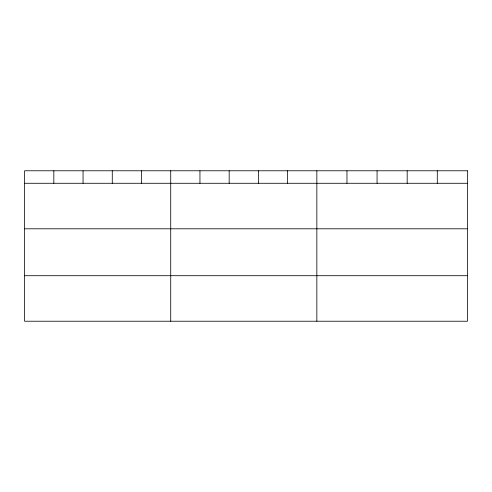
<?xml version="1.0" encoding="UTF-8"?>
<svg xmlns="http://www.w3.org/2000/svg" width="492" height="492" viewBox="0 0 492 492"><rect width="100%" height="100%" fill="white"/><g stroke="black" fill="none" stroke-linecap="round" stroke-linejoin="round"><path stroke-width="0.74" d="M24.6 183.282L467.4 183.282M24.6 228.798L467.4 228.798M24.6 275.704L467.4 275.704M437.29 170.773L437.29 183.282M407.179 170.773L407.179 183.282M377.069 170.773L377.069 183.282M346.958 170.773L346.958 183.282M316.848 170.773L316.848 321.227M287.623 170.773L287.623 183.282M258.398 170.773L258.398 183.282M229.174 170.773L229.174 183.282M199.949 170.773L199.949 183.282M170.724 170.773L170.724 321.227M141.499 170.773L141.499 183.282M112.274 170.773L112.274 183.282M83.05 170.773L83.05 183.282M53.825 170.773L53.825 183.282M467.4 170.773L24.6 170.773L24.6 321.227L467.4 321.227L467.4 170.773"/></g></svg>
